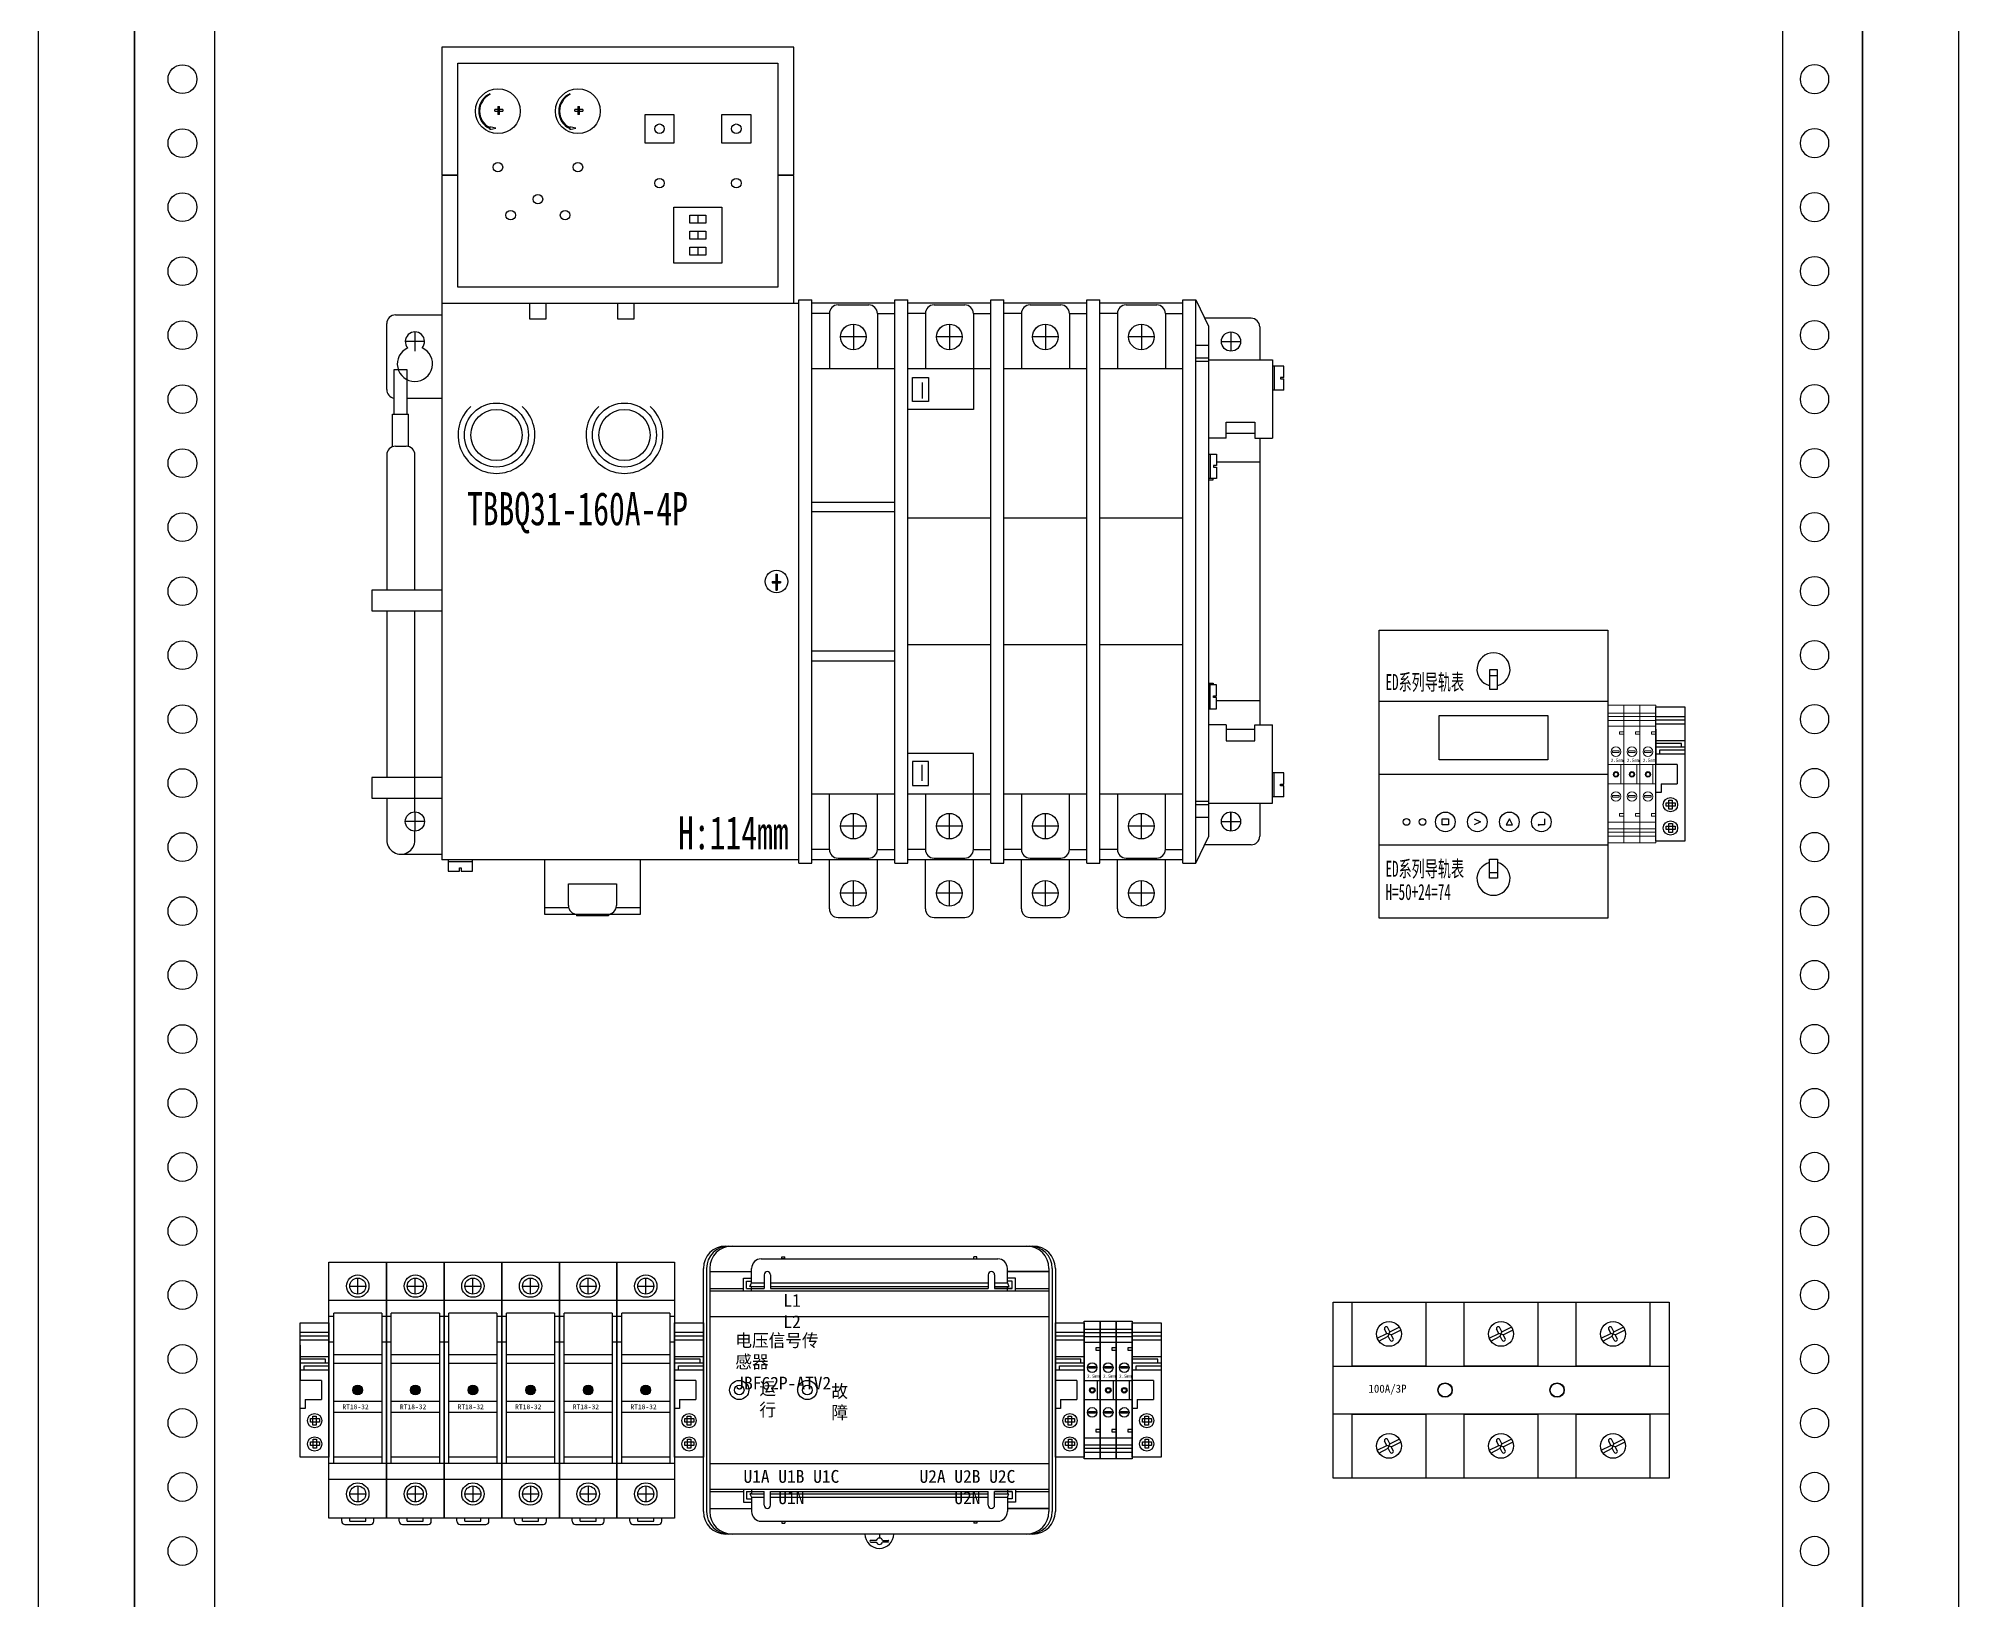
# Model space of a CAD drawing. Extents: x 1450596 to 1451196, y 398731 to 400331.
# Drawn here: x 1450596 to 1451196, y 399471 to 399959 of the extents above; entities that cross this region are included whole.
import ezdxf
from ezdxf.enums import TextEntityAlignment as Align

# ---------------------------------------------------------------- set-up
doc = ezdxf.new("R2010")
doc.units = 0
doc.header["$MEASUREMENT"] = 0
for name, color, linetype in [('LY-JS-BJ', 7, 'Continuous'), ('LY-JS-YQJ', 7, 'Continuous'), ('布置图', 20, 'Continuous')]:
    doc.layers.add(name, color=color, linetype=linetype)
doc.layers.add('LY-二次控制图', color=7, linetype='Continuous', lineweight=18)
doc.styles.add('宋体', font='', dxfattribs={"width": 0.8, "height": 3.5})
doc.styles.get('宋体').set_extended_font_data('SimSun')

# ---------------------------------------------------------------- blocks, each defined once
blk = doc.blocks.new('A$Ccfe704a4')
for p, q in [((-91.17, -11.31), (-88.21, -9.81)), ((-90.7, -12.2), (-87.76, -10.71)), ((-88.21, -9.81), (-88.87, -8.52)), ((-86.79, -10.22), (-88.21, -9.81)), ((-88.04, -6.11), (-88.04, -6.07)), ((-87.24, -9.32), (-87.9, -8.03)), ((-87.76, -10.71), (-87.24, -9.32)), ((-87.16, -11.89), (-87.76, -10.71)), ((-87.24, -9.32), (-84.33, -7.85)), ((-86.79, -10.22), (-83.88, -8.75)), ((-86.19, -11.4), (-86.79, -10.22)), ((-86.75, -6.15), (-86.75, -6.07)), ((-56.17, -11.31), (-53.21, -9.81)), ((-55.7, -12.2), (-52.76, -10.71)), ((-53.21, -9.81), (-53.87, -8.52)), ((-51.79, -10.22), (-53.21, -9.81)), ((-53.04, -6.11), (-53.04, -6.07)), ((-52.24, -9.32), (-52.9, -8.03)), ((-52.76, -10.71), (-52.24, -9.32)), ((-52.16, -11.89), (-52.76, -10.71)), ((-52.24, -9.32), (-49.33, -7.85)), ((-51.79, -10.22), (-48.88, -8.75)), ((-51.19, -11.4), (-51.79, -10.22)), ((-51.75, -6.15), (-51.75, -6.07)), ((-21.17, -11.31), (-18.21, -9.81)), ((-20.7, -12.2), (-17.76, -10.71)), ((-18.21, -9.81), (-18.87, -8.52)), ((-16.79, -10.22), (-18.21, -9.81)), ((-18.04, -6.11), (-18.04, -6.07)), ((-17.24, -9.32), (-17.9, -8.03)), ((-17.76, -10.71), (-17.24, -9.32)), ((-17.16, -11.89), (-17.76, -10.71)), ((-17.24, -9.32), (-14.33, -7.85)), ((-16.79, -10.22), (-13.88, -8.75)), ((-16.19, -11.4), (-16.79, -10.22)), ((-16.75, -6.15), (-16.75, -6.07)), ((-76, -20), (-64, -20)), ((-88.04, -41.11), (-88.04, -41.07)), ((-86.75, -41.15), (-86.75, -41.07)), ((-53.04, -41.11), (-53.04, -41.07)), ((-51.75, -41.15), (-51.75, -41.07)), ((-18.04, -41.11), (-18.04, -41.07)), ((-16.75, -41.15), (-16.75, -41.07)), ((-91.17, -46.31), (-88.21, -44.81)), ((-90.7, -47.2), (-87.76, -45.71)), ((-88.21, -44.81), (-88.87, -43.52)), ((-86.79, -45.22), (-88.21, -44.81)), ((-87.24, -44.32), (-87.9, -43.03)), ((-87.76, -45.71), (-87.24, -44.32)), ((-87.16, -46.89), (-87.76, -45.71)), ((-87.24, -44.32), (-84.33, -42.85)), ((-86.79, -45.22), (-83.88, -43.75)), ((-86.19, -46.4), (-86.79, -45.22)), ((-56.17, -46.31), (-53.21, -44.81)), ((-55.7, -47.2), (-52.76, -45.71)), ((-53.21, -44.81), (-53.87, -43.52)), ((-51.79, -45.22), (-53.21, -44.81)), ((-52.24, -44.32), (-52.9, -43.03)), ((-52.76, -45.71), (-52.24, -44.32)), ((-52.16, -46.89), (-52.76, -45.71)), ((-52.24, -44.32), (-49.33, -42.85)), ((-51.79, -45.22), (-48.88, -43.75)), ((-51.19, -46.4), (-51.79, -45.22)), ((-21.17, -46.31), (-18.21, -44.81)), ((-20.7, -47.2), (-17.76, -45.71)), ((-18.21, -44.81), (-18.87, -43.52)), ((-16.79, -45.22), (-18.21, -44.81)), ((-17.24, -44.32), (-17.9, -43.03)), ((-17.76, -45.71), (-17.24, -44.32)), ((-17.16, -46.89), (-17.76, -45.71)), ((-17.24, -44.32), (-14.33, -42.85)), ((-16.79, -45.22), (-13.88, -43.75)), ((-16.19, -46.4), (-16.79, -45.22))]:
    blk.add_line(p, q)
for points in [[(-105, 0), (0, 0), (0, -55), (-105, -55)], [(-99, 0), (-76, 0), (-76, -20), (-99, -20)], [(-64, 0), (-41, 0), (-41, -20), (-64, -20)], [(-29, 0), (-6, 0), (-6, -20), (-29, -20)], [(-105, -20), (0, -20), (0, -35), (-105, -35)], [(-99, -35), (-76, -35), (-76, -55), (-99, -55)], [(-64, -35), (-41, -35), (-41, -55), (-64, -55)], [(-29, -35), (-6, -35), (-6, -55), (-29, -55)]]:
    blk.add_lwpolyline(points, close=True)
for centre, radius in [((-87.5, -9.95), 3.88), ((-52.5, -9.95), 3.88), ((-17.5, -9.95), 3.88), ((-70, -27.5), 2.15), ((-35, -27.5), 2.15), ((-87.5, -44.95), 3.88), ((-52.5, -44.95), 3.88), ((-17.5, -44.95), 3.88)]:
    blk.add_circle(centre, radius)
for centre, start, end in [((-88.38, -8.27), 26.85649, 206.85649), ((-86.67, -11.65), 206.85649, 26.85649), ((-53.38, -8.27), 26.85649, 206.85649), ((-51.67, -11.65), 206.85649, 26.85649), ((-18.38, -8.27), 26.85649, 206.85649), ((-16.67, -11.65), 206.85649, 26.85649), ((-88.38, -43.27), 26.85649, 206.85649), ((-86.67, -46.65), 206.85649, 26.85649), ((-53.38, -43.27), 26.85649, 206.85649), ((-51.67, -46.65), 206.85649, 26.85649), ((-18.38, -43.27), 26.85649, 206.85649), ((-16.67, -46.65), 206.85649, 26.85649)]:
    blk.add_arc(centre, 0.545, start, end)
at = {"insert": (-93.93, -25.82), "char_height": 2.5, "width": 3.1179, "attachment_point": 1}
blk.add_mtext('100A/3P', dxfattribs=at)
blk = doc.blocks.new('TC100A 3P')
at = {"color": 6}
for centre in [(35.36, 27.17), (70.36, 27.17)]:
    blk.add_circle(centre, 2.25, dxfattribs=at)
at = {"color": 0}
blk.add_blockref('A$Ccfe704a4', (105.36, 54.67), dxfattribs=at)
blk = doc.blocks.new('端子堵头')
at = {"layer": 'LY-JS-YQJ'}
for p, q in [((0, 39.03), (9, 39.03)), ((0, 37.96), (9, 37.96)), ((0, 36.73), (9, 36.73)), ((0, 35), (0, 24)), ((0, 31.48), (9, 31.48)), ((7.97, 30.59), (0, 30.59)), ((7.97, 29.53), (7.97, 30.59)), ((9, 35), (9, 24)), ((9, 34.58), (9, 33.47)), ((0, 29.53), (9, 29.53)), ((0, 27.32), (9, 27.32)), ((1.25, 27.32), (1.25, 28.56)), ((1.25, 28.56), (9, 28.56)), ((6.66, 24), (0, 24)), ((6.66, 24), (6.66, 18)), ((1.59, 15.27), (0, 15.27)), ((1.59, 18), (1.59, 15.27)), ((1.59, 18), (6.66, 18))]:
    blk.add_line(p, q, dxfattribs=at)
for points in [[(0, 42), (9, 42), (9, 0), (0, 0)], [(3.2, 12.05), (6.01, 12.05), (6.01, 10.99), (3.2, 10.99)], [(5.06, 12.84), (5.06, 10.03), (3.99, 10.03), (3.99, 12.84)], [(3.2, 4.76), (6.01, 4.76), (6.01, 3.69), (3.2, 3.69)], [(5.13, 5.6), (5.13, 2.79), (4.06, 2.79), (4.06, 5.6)]]:
    blk.add_lwpolyline(points, close=True, dxfattribs=at)
for centre in [(4.54, 11.43), (4.54, 4.14)]:
    blk.add_circle(centre, 2.23, dxfattribs=at)
blk = doc.blocks.new('A$C63FD753C')
at = {"layer": 'LY-JS-YQJ'}
for p, q in [((9, 19.03), (14, 19.03)), ((14, 19.03), (19, 19.03)), ((9, 17.96), (14, 17.96)), ((9, 16.73), (14, 16.73)), ((14, 13.21), (12.66, 13.21)), ((12.66, 13.21), (12.66, 12.43)), ((12.66, 12.43), (14, 12.43)), ((14, 17.96), (19, 17.96)), ((14, 16.73), (19, 16.73)), ((19, 13.21), (17.66, 13.21)), ((17.66, 13.21), (17.66, 12.43)), ((17.66, 12.43), (19, 12.43)), ((9, 3), (14, 3)), ((13.07, 3), (13.07, -3)), ((14, 3), (19, 3)), ((18.07, 3), (18.07, -3)), ((9, -3), (14, -3)), ((14, -3), (19, -3)), ((9, -17.12), (14, -17.12)), ((14, -12.33), (12.66, -12.33)), ((12.66, -12.33), (12.66, -13.11)), ((12.66, -13.11), (14, -13.11)), ((14, -17.12), (19, -17.12)), ((19, -12.33), (17.66, -12.33)), ((17.66, -12.33), (17.66, -13.11)), ((17.66, -13.11), (19, -13.11)), ((9, -18.19), (14, -18.19)), ((9, -19.42), (14, -19.42)), ((14, -18.19), (19, -18.19)), ((14, -19.42), (19, -19.42))]:
    blk.add_line(p, q, dxfattribs=at)
at = {"layer": 'LY-JS-YQJ', "color": 30, "true_color": 0xf8991e}
for p, q in [((19, 19.03), (24, 19.03)), ((19, 17.96), (24, 17.96)), ((19, 16.73), (24, 16.73)), ((19, 12.43), (19, 11.32)), ((24, 13.21), (22.66, 13.21)), ((22.66, 13.21), (22.66, 12.43)), ((22.66, 12.43), (24, 12.43)), ((24, 12.43), (24, 11.32)), ((19, 3), (24, 3)), ((23.07, 3), (23.07, -3)), ((19, -3), (24, -3)), ((19, -17.12), (24, -17.12)), ((24, -12.33), (22.66, -12.33)), ((22.66, -12.33), (22.66, -13.11)), ((22.66, -13.11), (24, -13.11)), ((19, -18.19), (24, -18.19)), ((19, -19.42), (24, -19.42))]:
    blk.add_line(p, q, dxfattribs=at)
at = {"layer": 'LY-JS-YQJ'}
for points in [[(9, 21.5), (14, 21.5), (14, -21.5), (9, -21.5)], [(14, 21.5), (19, 21.5), (19, -21.5), (14, -21.5)], [(9, 15), (14, 15), (14, -15), (9, -15)], [(14, 15), (19, 15), (19, -15), (14, -15)], [(10.47, 7.3), (12.53, 7.3), (12.53, 6.79), (10.47, 6.79)], [(15.47, 7.3), (17.53, 7.3), (17.53, 6.79), (15.47, 6.79)], [(10.47, -6.71), (12.53, -6.71), (12.53, -7.23), (10.47, -7.23)], [(15.47, -6.71), (17.53, -6.71), (17.53, -7.23), (15.47, -7.23)]]:
    blk.add_lwpolyline(points, close=True, dxfattribs=at)
at = {"layer": 'LY-JS-YQJ', "color": 30, "true_color": 0xf8991e}
for points in [[(19, 21.5), (24, 21.5), (24, -21.5), (19, -21.5)], [(19, 15), (24, 15), (24, -15), (19, -15)], [(20.47, 7.3), (22.53, 7.3), (22.53, 6.79), (20.47, 6.79)], [(20.47, -6.71), (22.53, -6.71), (22.53, -7.23), (20.47, -7.23)]]:
    blk.add_lwpolyline(points, close=True, dxfattribs=at)
at = {"layer": 'LY-JS-YQJ'}
for centre, radius in [((11.5, 7), 1.5), ((16.5, 7), 1.5), ((11.52, -0.08), 0.879), ((11.52, -0.08), 0.879), ((11.52, -0.08), 0.59), ((16.52, -0.08), 0.879), ((16.52, -0.08), 0.879), ((16.52, -0.08), 0.59), ((11.5, -7), 1.5), ((16.5, -7), 1.5)]:
    blk.add_circle(centre, radius, dxfattribs=at)
at = {"layer": 'LY-JS-YQJ', "color": 30, "true_color": 0xf8991e}
for centre, radius in [((21.5, 7), 1.5), ((21.52, -0.08), 0.879), ((21.52, -0.08), 0.879), ((21.52, -0.08), 0.59), ((21.5, -7), 1.5)]:
    blk.add_circle(centre, radius, dxfattribs=at)
at = {"layer": 'LY-JS-YQJ', "lineweight": -3}
for p in [(0, -21), (24, -21)]:
    blk.add_blockref('端子堵头', p, dxfattribs=at)
at = {"layer": 'LY-JS-YQJ', "char_height": 1, "width": 2.5692, "attachment_point": 1}
for insert in [(9.91, 4.81), (14.91, 4.81)]:
    blk.add_mtext('2.5mm', dxfattribs=dict(at, insert=insert))
at = {"layer": 'LY-JS-YQJ', "color": 30, "true_color": 0xf8991e, "insert": (19.91, 4.81), "char_height": 1, "width": 2.5692, "attachment_point": 1}
blk.add_mtext('2.5mm', dxfattribs=at)
blk = doc.blocks.new('RT18保险 正视图')
at = {"layer": 'LY-JS-YQJ'}
blk.add_hatch(color=1, dxfattribs=at).paths.add_polyline_path([(1.5, -40, 1), (-1.5, -40, 1)])
for p, q in [((-9, -80), (-9, 0)), ((-9, 0), (9, 0)), ((9, 0), (9, -80)), ((0, -10.01), (0, -5.01)), ((-2.5, -7.51), (2.5, -7.51)), ((9, -12.01), (-9, -12.01)), ((-7.5, -17), (-9, -17)), ((7.5, -16), (-7.5, -16)), ((-7.5, -63), (-7.5, -16)), ((7.5, -16), (7.5, -63)), ((9, -17), (7.5, -17)), ((-7.5, -25), (-9, -25)), ((7.5, -29), (-7.5, -29)), ((9, -25), (7.5, -25)), ((7.5, -31.75), (-7.5, -31.75)), ((-7.5, -43.5), (7.5, -43.5)), ((-7.5, -46.9), (7.5, -46.9)), ((9, -63), (-9, -63)), ((7.5, -61), (-7.5, -61)), ((9, -67.99), (-9, -67.99)), ((0, -69.99), (0, -74.99)), ((-2.5, -72.49), (2.5, -72.49)), ((9, -80), (-9, -80)), ((-5, -81), (-5, -80)), ((-4, -82), (4, -82)), ((-2.5, -81), (-2.5, -80)), ((-2.5, -81), (2.5, -81)), ((2.5, -81), (2.5, -80)), ((5, -81), (5, -80))]:
    blk.add_line(p, q, dxfattribs=at)
for centre, radius in [((0, -7.51), 3.5), ((0, -7.51), 2.5), ((0, -72.49), 3.5), ((0, -72.49), 2.5)]:
    blk.add_circle(centre, radius, dxfattribs=at)
at = {"layer": 'LY-JS-YQJ', "color": 1}
blk.add_circle((0, -40), 1.5, dxfattribs=at)
at = {"layer": 'LY-JS-YQJ'}
for centre, start, end in [((-4, -81), 180, 270), ((4, -81), 270, 0)]:
    blk.add_arc(centre, 1, start, end, dxfattribs=at)
at = {"layer": 'LY-JS-YQJ', "insert": (-4.8, -44.5), "char_height": 1.5, "width": 12.3, "attachment_point": 1}
blk.add_mtext('RT18-32', dxfattribs=at)
blk = doc.blocks.new('RT18-32X-6A')
at = {"layer": 'LY-JS-YQJ'}
blk.add_blockref('RT18保险 正视图', (9, 80), dxfattribs=at)
blk = doc.blocks.new('A$C1DDE3F93')
at = {"layer": 'LY-二次控制图', "lineweight": -3}
for name, p in [('RT18-32X-6A', (9, -40)), ('RT18-32X-6A', (27, -40)), ('RT18-32X-6A', (45, -40)), ('RT18-32X-6A', (63, -40)), ('RT18-32X-6A', (81, -40)), ('RT18-32X-6A', (99, -40)), ('端子堵头', (0, -21)), ('端子堵头', (117, -21))]:
    blk.add_blockref(name, p, dxfattribs=at)
blk = doc.blocks.new('A$C03D07FCC')
for p, q in [((0, 19.03), (5, 19.03)), ((5, 19.03), (10, 19.03)), ((0, 17.96), (5, 17.96)), ((0, 16.73), (5, 16.73)), ((5, 13.21), (3.66, 13.21)), ((3.66, 13.21), (3.66, 12.43)), ((3.66, 12.43), (5, 12.43)), ((5, 17.96), (10, 17.96)), ((5, 16.73), (10, 16.73)), ((5, 12.43), (5, 11.32)), ((10, 13.21), (8.66, 13.21)), ((8.66, 13.21), (8.66, 12.43)), ((8.66, 12.43), (10, 12.43)), ((0, 3), (5, 3)), ((4.07, 3), (4.07, -3)), ((5, 3), (10, 3)), ((9.07, 3), (9.07, -3)), ((0, -3), (5, -3)), ((5, -3), (10, -3)), ((0, -17.12), (5, -17.12)), ((5, -12.33), (3.66, -12.33)), ((3.66, -12.33), (3.66, -13.11)), ((3.66, -13.11), (5, -13.11)), ((5, -17.12), (10, -17.12)), ((10, -12.33), (8.66, -12.33)), ((8.66, -12.33), (8.66, -13.11)), ((8.66, -13.11), (10, -13.11)), ((0, -18.19), (5, -18.19)), ((0, -19.42), (5, -19.42)), ((5, -18.19), (10, -18.19)), ((5, -19.42), (10, -19.42))]:
    blk.add_line(p, q)
at = {"color": 2}
for p, q in [((10, 19.03), (15, 19.03)), ((10, 17.96), (15, 17.96)), ((10, 16.73), (15, 16.73)), ((10, 12.43), (10, 11.32)), ((15, 13.21), (13.66, 13.21)), ((13.66, 13.21), (13.66, 12.43)), ((13.66, 12.43), (15, 12.43)), ((15, 12.43), (15, 11.32)), ((10, 3), (15, 3)), ((14.07, 3), (14.07, -3)), ((10, -3), (15, -3)), ((10, -17.12), (15, -17.12)), ((15, -12.33), (13.66, -12.33)), ((13.66, -12.33), (13.66, -13.11)), ((13.66, -13.11), (15, -13.11)), ((10, -18.19), (15, -18.19)), ((10, -19.42), (15, -19.42))]:
    blk.add_line(p, q, dxfattribs=at)
for points in [[(0, 21.5), (5, 21.5), (5, -21.5), (0, -21.5)], [(5, 21.5), (10, 21.5), (10, -21.5), (5, -21.5)], [(0, 15), (5, 15), (5, -15), (0, -15)], [(5, 15), (10, 15), (10, -15), (5, -15)], [(1.47, 7.3), (3.53, 7.3), (3.53, 6.79), (1.47, 6.79)], [(6.47, 7.3), (8.53, 7.3), (8.53, 6.79), (6.47, 6.79)], [(1.47, -6.71), (3.53, -6.71), (3.53, -7.23), (1.47, -7.23)], [(6.47, -6.71), (8.53, -6.71), (8.53, -7.23), (6.47, -7.23)]]:
    blk.add_lwpolyline(points, close=True)
for points in [[(10, 21.5), (15, 21.5), (15, -21.5), (10, -21.5)], [(10, 15), (15, 15), (15, -15), (10, -15)], [(11.47, 7.3), (13.53, 7.3), (13.53, 6.79), (11.47, 6.79)], [(11.47, -6.71), (13.53, -6.71), (13.53, -7.23), (11.47, -7.23)]]:
    blk.add_lwpolyline(points, close=True, dxfattribs=at)
for centre, radius in [((2.5, 7), 1.5), ((7.5, 7), 1.5), ((2.52, -0.08), 0.879), ((2.52, -0.08), 0.879), ((2.52, -0.08), 0.59), ((7.52, -0.08), 0.879), ((7.52, -0.08), 0.879), ((7.52, -0.08), 0.59), ((2.5, -7), 1.5), ((7.5, -7), 1.5)]:
    blk.add_circle(centre, radius)
for centre, radius in [((12.5, 7), 1.5), ((12.52, -0.08), 0.879), ((12.52, -0.08), 0.879), ((12.52, -0.08), 0.59), ((12.5, -7), 1.5)]:
    blk.add_circle(centre, radius, dxfattribs=at)
at = {"layer": 'LY-二次控制图', "lineweight": -3}
blk.add_blockref('端子堵头', (15, -21), dxfattribs=at)
at = {"char_height": 1, "width": 2.5692, "attachment_point": 1}
for insert in [(0.91, 4.81), (5.91, 4.81)]:
    blk.add_mtext('2.5mm', dxfattribs=dict(at, insert=insert))
at = {"color": 2, "insert": (10.91, 4.81), "char_height": 1, "width": 2.5692, "attachment_point": 1}
blk.add_mtext('2.5mm', dxfattribs=at)
blk = doc.blocks.new('ED系列导轨表-海恩德')
for p, q in [((34.53, 30.78), (36.97, 30.78)), ((29.7, -14.01), (31.7, -14.94)), ((31.7, -14.94), (29.7, -15.86)), ((40.7, -14.01), (39.7, -15.86)), ((39.7, -15.86), (41.7, -15.86)), ((41.7, -15.86), (40.7, -14.01)), ((49.7, -15.86), (50.04, -15.61)), ((49.7, -15.86), (50.04, -16.11)), ((34.53, -30.78), (36.97, -30.78))]:
    blk.add_line(p, q)
at = {"color": 1}
blk.add_line((0, 0), (71.5, 0), dxfattribs=at)
for points in [[(0, 45), (71.5, 45), (71.5, -45), (0, -45)], [(34.53, 26.56), (36.97, 26.56), (36.97, 32.53), (34.53, 32.53)], [(18.77, 18.28), (52.73, 18.28), (52.73, 4.5), (18.77, 4.5)], [(19.7, -14.01), (21.7, -14.01), (21.7, -15.86), (19.7, -15.86)], [(34.53, -26.56), (36.97, -26.56), (36.97, -32.53), (34.53, -32.53)]]:
    blk.add_lwpolyline(points, close=True)
at = {"color": 3}
blk.add_lwpolyline([(0, 22.83), (71.5, 22.83), (71.5, -22.17), (0, -22.17)], close=True, dxfattribs=at)
blk.add_lwpolyline([(51.7, -14.01), (51.7, -15.86), (49.7, -15.86)])
for centre, radius in [((20.7, -14.94), 3.07), ((30.7, -14.94), 3.07), ((40.7, -14.94), 3.07), ((50.7, -14.94), 3.07), ((8.57, -14.94), 1.06), ((13.57, -14.94), 1.06)]:
    blk.add_circle(centre, radius)
for centre, start, end in [((35.75, 32.71), 283.60377, 256.39623), ((35.75, -32.71), 103.60377, 76.39623)]:
    blk.add_arc(centre, 5.18, start, end)
at = {"layer": 'LY-二次控制图', "color": 4, "lineweight": -3, "style": '宋体', "width": 0.6}
for s, p in [('ED系列导轨表', (2.01, 26.24)), ('ED系列导轨表', (2.01, -32.11)), ('H=50+24=74', (2.01, -39.34))]:
    blk.add_text(s, height=5, dxfattribs=at).set_placement(p)
blk = doc.blocks.new('双电源TBBQ31-160A-4P-2022.3')
at = {"color": 0}
for p, q in [((21.93, 172.96), (21.93, 133.06)), ((131.93, 172.96), (21.93, 172.96)), ((131.93, 133.06), (131.93, 172.96)), ((26.93, 167.96), (126.93, 167.96)), ((26.93, 97.96), (26.93, 167.96)), ((126.93, 167.96), (126.93, 97.96)), ((36.93, 158.41), (36.93, 158.14)), ((61.93, 158.41), (61.93, 158.14)), ((40.93, 153.46), (38.43, 153.46)), ((38.43, 152.96), (38.43, 153.46)), ((38.43, 152.96), (40.93, 152.96)), ((39.43, 154.46), (39.43, 151.96)), ((39.43, 154.46), (39.93, 154.46)), ((39.93, 151.96), (39.43, 151.96)), ((39.93, 151.96), (39.93, 154.46)), ((40.93, 153.46), (40.93, 152.96)), ((65.93, 153.46), (63.43, 153.46)), ((63.43, 152.96), (63.43, 153.46)), ((63.43, 152.96), (65.93, 152.96)), ((64.43, 154.46), (64.43, 151.96)), ((64.43, 154.46), (64.93, 154.46)), ((64.93, 151.96), (64.43, 151.96)), ((64.93, 151.96), (64.93, 154.46)), ((65.93, 153.46), (65.93, 152.96)), ((85.43, 151.96), (94.43, 151.96)), ((85.43, 142.96), (85.43, 151.96)), ((94.43, 151.96), (94.43, 142.96)), ((109.43, 151.96), (118.43, 151.96)), ((109.43, 142.96), (109.43, 151.96)), ((118.43, 151.96), (118.43, 142.96)), ((38.8, 147.62), (36.88, 148.05)), ((36.88, 148.05), (36.88, 147.19)), ((36.88, 147.19), (38.8, 147.62)), ((36.93, 147.78), (36.93, 147.78)), ((63.8, 147.62), (61.88, 148.05)), ((61.88, 148.05), (61.88, 147.19)), ((61.88, 147.19), (63.8, 147.62)), ((61.93, 147.78), (61.93, 147.78)), ((94.43, 142.96), (85.43, 142.96)), ((118.43, 142.96), (109.43, 142.96)), ((21.93, 133.06), (26.93, 133.06)), ((26.93, 132.86), (21.93, 132.86)), ((21.93, 132.86), (21.93, -81.04)), ((126.93, 133.06), (131.93, 133.06)), ((131.93, 132.86), (126.93, 132.86)), ((131.93, 92.96), (131.93, 132.86)), ((94.43, 122.96), (109.43, 122.96)), ((94.43, 105.46), (94.43, 122.96)), ((99.43, 120.46), (104.43, 120.46)), ((99.43, 117.96), (99.43, 120.46)), ((101.93, 120.46), (101.93, 117.96)), ((104.43, 120.46), (104.43, 117.96)), ((109.43, 122.96), (109.43, 105.46)), ((104.43, 117.96), (99.43, 117.96)), ((99.43, 115.46), (104.43, 115.46)), ((99.43, 112.96), (99.43, 115.46)), ((101.93, 115.46), (101.93, 112.96)), ((104.43, 115.46), (104.43, 112.96)), ((104.43, 112.96), (99.43, 112.96)), ((99.43, 110.46), (104.43, 110.46)), ((99.43, 107.96), (99.43, 110.46)), ((101.93, 110.46), (101.93, 107.96)), ((104.43, 110.46), (104.43, 107.96)), ((109.43, 105.46), (94.43, 105.46)), ((104.43, 107.96), (99.43, 107.96)), ((126.93, 97.96), (26.93, 97.96)), ((21.93, 92.96), (131.93, 92.96)), ((21.93, 92.96), (133.5, 92.96)), ((49.43, 87.96), (49.43, 92.96)), ((54.43, 92.96), (54.43, 87.96)), ((76.93, 87.96), (76.93, 92.96)), ((81.93, 92.96), (81.93, 87.96)), ((133.5, -82.04), (133.5, 93.96)), ((133.5, 93.96), (137.5, 93.96)), ((137.5, -82.04), (137.5, 93.96)), ((163.5, 92.96), (137.5, 92.96)), ((145.71, 92.41), (155.29, 92.41)), ((163.5, -82.04), (163.5, 93.96)), ((163.5, 93.96), (167.5, 93.96)), ((167.5, -82.04), (167.5, 93.96)), ((193.5, 92.96), (167.5, 92.96)), ((175.71, 92.41), (185.29, 92.41)), ((193.5, -82.04), (193.5, 93.96)), ((193.5, 93.96), (197.5, 93.96)), ((197.5, -82.04), (197.5, 93.96)), ((223.5, 92.96), (197.5, 92.96)), ((205.71, 92.41), (215.29, 92.41)), ((223.5, -82.04), (223.5, 93.96)), ((223.5, 93.96), (227.5, 93.96)), ((227.5, -82.04), (227.5, 93.96)), ((253.5, 92.96), (227.5, 92.96)), ((235.71, 92.41), (245.29, 92.41)), ((253.5, 93.96), (257.5, 93.96)), ((253.5, -82.04), (253.5, 93.96)), ((257.5, 93.96), (261.48, 85.75)), ((257.5, -82.04), (257.5, 93.96)), ((4.7, 65.96), (4.7, 86.56)), ((7.41, 89.27), (21.93, 89.27)), ((54.43, 87.96), (49.43, 87.96)), ((81.93, 87.96), (76.93, 87.96)), ((143, 89.7), (137.5, 89.7)), ((143, 89.7), (143, 89.7)), ((143, 89.7), (143, 72.41)), ((150.5, 86.41), (150.5, 78.41)), ((158, 89.7), (163.5, 89.7)), ((158, 89.7), (158, 72.41)), ((173, 89.7), (167.5, 89.7)), ((173, 89.7), (173, 89.7)), ((173, 89.7), (173, 72.41)), ((180.5, 86.41), (180.5, 78.41)), ((188, 89.7), (188, 59.7)), ((188, 89.7), (193.5, 89.7)), ((203, 89.7), (197.5, 89.7)), ((203, 89.7), (203, 89.7)), ((203, 89.7), (203, 72.41)), ((210.5, 86.41), (210.5, 78.41)), ((218, 89.7), (223.5, 89.7)), ((218, 89.7), (218, 72.41)), ((233, 89.7), (227.5, 89.7)), ((233, 89.7), (233, 89.7)), ((233, 89.7), (233, 72.41)), ((240.5, 86.41), (240.5, 78.41)), ((248, 89.7), (253.5, 89.7)), ((248, 89.7), (248, 72.41)), ((274.79, 88.25), (260.27, 88.25)), ((261.48, 85.75), (261.48, -73.83)), ((277.5, 85.54), (277.5, 75.25)), ((154.5, 82.41), (146.5, 82.41)), ((163.5, 82.41), (163.5, 82.41)), ((184.5, 82.41), (176.5, 82.41)), ((193.5, 82.41), (193.5, 82.41)), ((214.5, 82.41), (206.5, 82.41)), ((223.5, 82.41), (223.5, 82.41)), ((244.5, 82.41), (236.5, 82.41)), ((253.5, 82.41), (253.5, 82.41)), ((261.48, 79.75), (257.5, 79.75)), ((6.98, 58.25), (6.98, 72.25)), ((6.98, 72.25), (10.98, 72.25)), ((10.98, 72.25), (10.98, 58.25)), ((163.5, 72.41), (137.5, 72.41)), ((193.5, 72.41), (167.5, 72.41)), ((223.5, 72.41), (197.5, 72.41)), ((253.5, 72.41), (227.5, 72.41)), ((261.48, 75.75), (257.5, 75.75)), ((261.48, 74.75), (257.5, 74.75)), ((261.48, 75.25), (281.48, 75.25)), ((281.48, 75.25), (281.48, 50.75)), ((285, 73.29), (281.48, 73.29)), ((281.98, 73.29), (281.98, 65.75)), ((285, 69.77), (285, 73.29)), ((168.98, 69.7), (173.98, 69.7)), ((168.98, 62.2), (168.98, 69.7)), ((173.98, 69.7), (173.98, 62.2)), ((284, 69.77), (284, 69.27)), ((285, 69.77), (284, 69.77)), ((284, 69.27), (285, 69.27)), ((285, 65.75), (285, 69.27)), ((10.98, 63.25), (21.93, 63.25)), ((173.98, 62.2), (168.98, 62.2)), ((285, 65.75), (281.48, 65.75)), ((6.48, 58.25), (11.48, 58.25)), ((6.48, 48.09), (6.48, 58.25)), ((11.48, 48.16), (11.48, 58.25)), ((188, 59.7), (167.5, 59.7)), ((266.98, 50.75), (266.98, 55.75)), ((266.98, 55.75), (275.98, 55.75)), ((275.98, 55.75), (275.98, 50.75)), ((7.41, 48.25), (10.79, 48.25)), ((266.98, 50.75), (261.48, 50.75)), ((275.98, 52.25), (266.98, 52.25)), ((275.98, 50.75), (281.48, 50.75)), ((277.5, 50.75), (277.5, -38.83)), ((4.7, 45.54), (4.7, 3.25)), ((13.5, 3.25), (13.5, 45.54)), ((261.48, 45.75), (264, 45.75)), ((261.98, 45.75), (261.98, 38.21)), ((263, 42.23), (263, 41.73)), ((264, 42.23), (263, 42.23)), ((264, 45.75), (264, 42.23)), ((277.5, 43.25), (264, 43.25)), ((264, 38.21), (261.48, 38.21)), ((261.48, 37.75), (262.95, 37.75)), ((262.95, 37.75), (262.95, 38.21)), ((263, 41.73), (264, 41.73)), ((264, 41.73), (264, 38.21)), ((137.5, 30.75), (163.5, 30.75)), ((163.5, 27.75), (137.5, 27.75)), ((193.5, 25.75), (167.5, 25.75)), ((223.5, 25.75), (197.5, 25.75)), ((253.5, 25.75), (227.5, 25.75)), ((126.28, 8.25), (126.28, 3.25)), ((126.28, 8.25), (126.68, 8.25)), ((126.68, 8.25), (126.68, 3.25)), ((21.93, 3.25), (0, 3.25)), ((0, 3.25), (0, -3.25)), ((125.18, 5.95), (125.18, 5.55)), ((125.18, 5.95), (127.78, 5.95)), ((125.18, 5.55), (127.78, 5.55)), ((126.28, 3.25), (126.68, 3.25)), ((127.78, 5.95), (127.78, 5.55)), ((0, -3.25), (21.93, -3.25)), ((4.7, -3.25), (4.7, -55.25)), ((163.5, -15.83), (137.5, -15.83)), ((193.5, -13.83), (167.5, -13.83)), ((223.5, -13.83), (197.5, -13.83)), ((253.5, -13.83), (227.5, -13.83)), ((137.5, -18.83), (163.5, -18.83)), ((261.48, -25.83), (262.95, -25.83)), ((264, -26.29), (261.48, -26.29)), ((261.98, -33.83), (261.98, -26.29)), ((262.95, -25.83), (262.95, -26.29)), ((263, -29.81), (264, -29.81)), ((263, -30.31), (263, -29.81)), ((264, -29.81), (264, -26.29)), ((261.48, -33.83), (264, -33.83)), ((264, -30.31), (263, -30.31)), ((264, -33.83), (264, -30.31)), ((277.5, -31.33), (264, -31.33)), ((266.98, -38.83), (261.48, -38.83)), ((266.98, -38.83), (266.98, -43.83)), ((275.98, -40.33), (266.98, -40.33)), ((275.98, -38.83), (281.48, -38.83)), ((275.98, -43.83), (275.98, -38.83)), ((281.48, -63.33), (281.48, -38.83)), ((188, -47.78), (167.5, -47.78)), ((188, -77.78), (188, -47.78)), ((266.98, -43.83), (275.98, -43.83)), ((173.98, -50.28), (168.98, -50.28)), ((168.98, -50.28), (168.98, -57.78)), ((173.98, -57.78), (173.98, -50.28)), ((285, -53.83), (281.48, -53.83)), ((281.98, -61.37), (281.98, -53.83)), ((285, -57.35), (285, -53.83)), ((21.93, -55.25), (0, -55.25)), ((0, -55.25), (0, -61.75)), ((168.98, -57.78), (173.98, -57.78)), ((284, -57.35), (285, -57.35)), ((284, -57.85), (284, -57.35)), ((285, -57.85), (284, -57.85)), ((285, -61.37), (285, -57.85)), ((0, -61.75), (21.93, -61.75)), ((4.7, -61.75), (4.7, -74.91)), ((163.5, -60.49), (137.5, -60.49)), ((143, -77.78), (143, -60.49)), ((158, -77.78), (158, -60.49)), ((193.5, -60.49), (167.5, -60.49)), ((173, -60.49), (173, -77.78)), ((223.5, -60.49), (197.5, -60.49)), ((203, -60.49), (203, -77.78)), ((218, -77.78), (218, -60.49)), ((253.5, -60.49), (227.5, -60.49)), ((233, -60.49), (233, -77.78)), ((248, -77.78), (248, -60.49)), ((261.48, -62.83), (257.5, -62.83)), ((261.48, -63.83), (257.5, -63.83)), ((261.48, -63.33), (281.48, -63.33)), ((277.5, -63.33), (277.5, -73.62)), ((285, -61.37), (281.48, -61.37)), ((154.5, -70.49), (146.5, -70.49)), ((150.5, -74.49), (150.5, -66.49)), ((163.5, -70.49), (163.5, -70.49)), ((184.5, -70.49), (176.5, -70.49)), ((180.5, -74.49), (180.5, -66.49)), ((193.5, -70.49), (193.5, -70.49)), ((214.5, -70.49), (206.5, -70.49)), ((210.5, -74.49), (210.5, -66.49)), ((223.5, -70.49), (223.5, -70.49)), ((244.5, -70.49), (236.5, -70.49)), ((240.5, -74.49), (240.5, -66.49)), ((253.5, -70.49), (253.5, -70.49)), ((261.48, -67.83), (257.5, -67.83)), ((13.5, -74.85), (13.5, -74.85)), ((143, -77.78), (137.5, -77.78)), ((143, -77.78), (143, -77.78)), ((158, -77.78), (163.5, -77.78)), ((173, -77.78), (167.5, -77.78)), ((173, -77.78), (173, -77.78)), ((188, -77.78), (193.5, -77.78)), ((203, -77.78), (197.5, -77.78)), ((203, -77.78), (203, -77.78)), ((218, -77.78), (223.5, -77.78)), ((233, -77.78), (227.5, -77.78)), ((233, -77.78), (233, -77.78)), ((248, -77.78), (253.5, -77.78)), ((257.5, -82.04), (261.48, -73.83)), ((274.79, -76.33), (260.27, -76.33)), ((9.1, -79.25), (21.93, -79.25)), ((133.5, -81.04), (21.93, -81.04)), ((23.94, -81.04), (23.94, -84.56)), ((23.94, -81.54), (31.48, -81.54)), ((27.46, -83.56), (27.96, -83.56)), ((27.46, -84.56), (27.46, -83.56)), ((27.96, -83.56), (27.96, -84.56)), ((31.48, -84.56), (31.48, -81.04)), ((53.98, -81.04), (53.98, -98.04)), ((83.98, -98.04), (83.98, -81.04)), ((133.5, -82.04), (137.5, -82.04)), ((163.5, -81.04), (137.5, -81.04)), ((143, -96.33), (143, -81.04)), ((145.71, -80.49), (155.29, -80.49)), ((158, -96.33), (158, -81.04)), ((163.5, -82.04), (167.5, -82.04)), ((193.5, -81.04), (167.5, -81.04)), ((173, -96.33), (173, -81.04)), ((175.71, -80.49), (185.29, -80.49)), ((188, -96.33), (188, -81.04)), ((193.5, -82.04), (197.5, -82.04)), ((223.5, -81.04), (197.5, -81.04)), ((203, -96.33), (203, -81.04)), ((205.71, -80.49), (215.29, -80.49)), ((218, -96.33), (218, -81.04)), ((223.5, -82.04), (227.5, -82.04)), ((253.5, -81.04), (227.5, -81.04)), ((233, -96.33), (233, -81.04)), ((235.71, -80.49), (245.29, -80.49)), ((248, -96.33), (248, -81.04)), ((253.5, -82.04), (257.5, -82.04)), ((23.94, -84.56), (27.46, -84.56)), ((27.96, -84.56), (31.48, -84.56)), ((61.48, -95.33), (61.48, -88.54)), ((61.48, -88.54), (76.48, -88.54)), ((76.48, -88.54), (76.48, -95.33)), ((150.5, -95.49), (150.5, -87.49)), ((180.5, -95.49), (180.5, -87.49)), ((210.5, -95.49), (210.5, -87.49)), ((240.5, -95.49), (240.5, -87.49)), ((154.5, -91.49), (146.5, -91.49)), ((184.5, -91.49), (176.5, -91.49)), ((214.5, -91.49), (206.5, -91.49)), ((244.5, -91.49), (236.5, -91.49)), ((61.48, -96.04), (53.98, -96.04)), ((53.98, -98.04), (83.98, -98.04)), ((63.98, -98.03), (63.98, -98.54)), ((73.98, -98.54), (63.98, -98.54)), ((73.98, -98.03), (73.98, -98.54)), ((83.98, -96.04), (76.48, -96.04)), ((145.71, -99.04), (155.29, -99.04)), ((158, -96.33), (158, -96.33)), ((175.71, -99.04), (185.29, -99.04)), ((205.71, -99.04), (215.29, -99.04)), ((235.71, -99.04), (245.29, -99.04))]:
    blk.add_line(p, q, dxfattribs=at)
at = {"color": 1}
for p, q in [((16.5, 80.96), (10.5, 80.96)), ((13.5, 83.96), (13.5, 77.96)), ((265.5, 80.96), (271.5, 80.96)), ((268.5, 83.96), (268.5, 77.96)), ((16.5, -69.04), (10.5, -69.04)), ((13.5, -66.04), (13.5, -72.04)), ((265.5, -69.04), (271.5, -69.04)), ((268.5, -72.04), (268.5, -66.04)), ((268.5, -66.04), (268.5, -72.04))]:
    blk.add_line(p, q, dxfattribs=at)
at = {"color": 0, "lineweight": -3}
for p, q in [((171.98, 68.2), (171.98, 63.2)), ((171.98, -56.28), (171.98, -51.28))]:
    blk.add_line(p, q, dxfattribs=at)
for p, q in [((13.5, -66.04), (13.5, -3.25)), ((13.5, -74.85), (13.5, -72.04))]:
    blk.add_line(p, q)
at = {"color": 0}
for centre, radius in [((39.43, 152.96), 7), ((64.43, 152.96), 7), ((89.93, 147.46), 1.5), ((113.93, 147.46), 1.5), ((51.93, 125.46), 1.5), ((89.93, 130.46), 1.5), ((113.93, 130.46), 1.5), ((43.43, 120.46), 1.5), ((60.43, 120.46), 1.5), ((150.5, 82.41), 4), ((180.5, 82.41), 4), ((210.5, 82.41), 4), ((240.5, 82.41), 4), ((268.5, 80.96), 3), ((38.98, 51.75), 10), ((78.98, 51.75), 10), ((38.98, 51.75), 8), ((78.98, 51.75), 8), ((126.48, 5.96), 3.5), ((13.5, -69.04), 3), ((150.5, -70.49), 4), ((180.5, -70.49), 4), ((210.5, -70.49), 4), ((240.5, -70.49), 4), ((268.5, -69.04), 3), ((150.5, -91.49), 4), ((180.5, -91.49), 4), ((210.5, -91.49), 4), ((240.5, -91.49), 4)]:
    blk.add_circle(centre, radius, dxfattribs=at)
at = {"color": 0, "lineweight": -3}
for centre in [(39.43, 135.46), (64.43, 135.46)]:
    blk.add_circle(centre, 1.5, dxfattribs=at)
at = {"color": 0}
for centre, radius, start, end in [((39.43, 152.96), 6, 114.62432, 244.78182), ((39.43, 152.96), 5.75, 115.77146, 243.60282), ((64.43, 152.96), 6, 114.62432, 244.78182), ((64.43, 152.96), 5.75, 115.77146, 243.60282), ((145.71, 89.7), 2.71, 90, 180), ((155.29, 89.7), 2.71, 0, 90), ((175.71, 89.7), 2.71, 90, 180), ((185.29, 89.7), 2.71, 0, 90), ((205.71, 89.7), 2.71, 90, 180), ((215.29, 89.7), 2.71, 0, 90), ((235.71, 89.7), 2.71, 90, 180), ((245.29, 89.7), 2.71, 0, 90), ((7.41, 86.56), 2.71, 90, 180), ((274.79, 85.54), 2.71, 0, 90), ((13.5, 73.96), 5.5, 114.16958, 65.83042), ((13.5, 80.96), 3, 318.64563, 221.35437), ((7.41, 65.96), 2.71, 180, 260.87899), ((38.98, 51.75), 12, 131.7603, 48.2397), ((78.98, 51.75), 12, 131.7603, 48.2397), ((7.41, 45.54), 2.71, 90, 180), ((10.79, 45.54), 2.71, 0, 90), ((9.1, -74.85), 4.4, 179.18654, 0), ((145.71, -77.78), 2.71, 180, 270), ((155.29, -77.78), 2.71, 270, 0), ((175.71, -77.78), 2.71, 180, 270), ((185.29, -77.78), 2.71, 270, 0), ((205.71, -77.78), 2.71, 180, 270), ((215.29, -77.78), 2.71, 270, 0), ((235.71, -77.78), 2.71, 180, 270), ((245.29, -77.78), 2.71, 270, 0), ((274.79, -73.62), 2.71, 270, 0), ((64.19, -95.33), 2.71, 180, 270), ((73.77, -95.33), 2.71, 270, 0), ((145.71, -96.33), 2.71, 180, 270), ((155.29, -96.33), 2.71, 270, 0), ((175.71, -96.33), 2.71, 180, 270), ((185.29, -96.33), 2.71, 270, 0), ((205.71, -96.33), 2.71, 180, 270), ((215.29, -96.33), 2.71, 270, 0), ((235.71, -96.33), 2.71, 180, 270), ((245.29, -96.33), 2.71, 270, 0)]:
    blk.add_arc(centre, radius, start, end, dxfattribs=at)
at = {"color": 3, "style": '宋体', "width": 0.7}
for s, height, p in [('TBBQ31-160A-4P', 10.3588, (64.29, 27.5)), ('H:114mm', 10.359, (113, -72.64))]:
    blk.add_text(s, height=height, dxfattribs=at).set_placement(p, align=Align.MIDDLE)
blk = doc.blocks.new('JBF62P-ATV2')
for p, q in [((7, 45), (103, 45)), ((0, -38), (0, 38)), ((1, 38), (1, -38)), ((2, 38), (2, -38)), ((2.07, 37), (15.07, 37)), ((2.07, 37), (15.07, 37)), ((15.07, 33.5), (15.07, 38)), ((18.07, 41), (92, 41)), ((19, 36), (19, 31.7)), ((21, 36), (21, 31.7)), ((24.5, 41.6), (25.5, 41.6)), ((24.5, 41), (24.5, 41.6)), ((24.5, 41.1), (25.5, 41.1)), ((24.5, 41), (24.5, 41.1)), ((25.5, 41), (25.5, 41.6)), ((25.5, 41), (25.5, 41.1)), ((85.5, 41.6), (84.5, 41.6)), ((84.5, 41), (84.5, 41.6)), ((85.5, 41), (85.5, 41.6)), ((89, 36), (89, 31.7)), ((91, 36), (91, 31.7)), ((95, 33.5), (95, 38)), ((95, 37), (108, 37)), ((108, 37), (95, 37)), ((108, 38), (108, -38)), ((109, 38), (109, -38)), ((110, 38), (110, -38)), ((2, 31.7), (12.5, 31.7)), ((2, 31), (108, 31)), ((12.5, 31), (12.5, 35)), ((12.5, 35), (15.07, 35)), ((13.5, 34), (15.07, 34)), ((13.5, 31.7), (13.5, 34)), ((13.5, 31.7), (19, 31.7)), ((14.57, 32.4), (15.07, 33.5)), ((15.07, 32.4), (14.57, 32.4)), ((15, 31), (15, 32.4)), ((15.07, 33.5), (19, 33.5)), ((15.07, 32.4), (19, 32.4)), ((21, 33.5), (89, 33.5)), ((21, 32.4), (89, 32.4)), ((21, 31.7), (89, 31.7)), ((91, 33.5), (95, 33.5)), ((91, 32.4), (95.5, 32.4)), ((91, 31.7), (96.5, 31.7)), ((96.5, 31.7), (91, 31.7)), ((97.5, 35), (94.93, 35)), ((96.5, 34), (94.93, 34)), ((95, 33.5), (95.5, 32.4)), ((95, 31), (95, 32.4)), ((96.5, 31.7), (96.5, 34)), ((97.5, 31), (97.5, 35)), ((97.5, 31.7), (108, 31.7)), ((2, 23), (108, 23)), ((2, -23), (108, -23)), ((2, -31), (108, -31)), ((2, -31.7), (12.5, -31.7)), ((12.5, -31), (12.5, -35)), ((12.5, -35), (15.07, -35)), ((13.5, -31.7), (19, -31.7)), ((13.5, -31.7), (13.5, -34)), ((13.5, -34), (15.07, -34)), ((15.07, -32.4), (14.57, -32.4)), ((14.57, -32.4), (15.07, -33.5)), ((15, -31), (15, -32.4)), ((15.07, -32.4), (19, -32.4)), ((15.07, -33.5), (19, -33.5)), ((15.07, -33.5), (15.07, -38)), ((19, -36), (19, -31.7)), ((21, -36), (21, -31.7)), ((21, -31.7), (89, -31.7)), ((21, -32.4), (89, -32.4)), ((21, -33.5), (89, -33.5)), ((89, -36), (89, -31.7)), ((96.5, -31.7), (91, -31.7)), ((91, -36), (91, -31.7)), ((91, -31.7), (96.5, -31.7)), ((91, -32.4), (95.5, -32.4)), ((91, -33.5), (95, -33.5)), ((96.5, -34), (94.93, -34)), ((97.5, -35), (94.93, -35)), ((95, -31), (95, -32.4)), ((95, -33.5), (95.5, -32.4)), ((95, -33.5), (95, -38)), ((96.5, -31.7), (96.5, -34)), ((97.5, -31), (97.5, -35)), ((97.5, -31.7), (108, -31.7)), ((2.07, -37), (15.07, -37)), ((2.07, -37), (15.07, -37)), ((18.07, -41), (92, -41)), ((24.5, -41), (24.5, -41.6)), ((24.5, -41.6), (25.5, -41.6)), ((25.5, -41), (25.5, -41.6)), ((84.5, -41), (84.5, -41.6)), ((85.5, -41.6), (84.5, -41.6)), ((85.5, -41), (85.5, -41.6)), ((108, -37), (95, -37)), ((95, -37), (108, -37)), ((103, -45), (7, -45)), ((54.03, -47), (52.3, -47)), ((52.3, -47.5), (54.03, -47.5)), ((55, -45), (55, -46.25)), ((55.97, -47), (57.7, -47)), ((57.7, -47.5), (55.97, -47.5))]:
    blk.add_line(p, q)
for centre, radius in [((11.2, 0), 3), ((11.2, 0), 1.5), ((32.5, 0), 3), ((32.5, 0), 1.5)]:
    blk.add_circle(centre, radius)
for centre, radius, start, end in [((7, 38), 7, 90, 180), ((8, 38), 7, 90, 180), ((9, 38), 7, 90, 180), ((101, 38), 7, 0, 90), ((102, 38), 7, 0, 90), ((103, 38), 7, 0, 90), ((18.07, 38), 3, 90, 180), ((20, 36), 1, 0, 180), ((90, 36), 1, 0, 180), ((92, 38), 3, 0, 90), ((20, -36), 1, 180, 0), ((90, -36), 1, 180, 0), ((7, -38), 7, 180, 270), ((8, -38), 7, 180, 270), ((9, -38), 7, 180, 270), ((18.07, -38), 3, 180, 270), ((92, -38), 3, 270, 0), ((101, -38), 7, 270, 0), ((102, -38), 7, 270, 0), ((103, -38), 7, 270, 0), ((55, -45), 4.5, 180, 0), ((52.3, -47.25), 0.25, 90, 270), ((55, -47.25), 1, 14.47751, 165.52249), ((55, -47.25), 1, 14.47751, 165.52249), ((55, -47.25), 1, 14.47751, 165.52249), ((55, -47.25), 1, 194.47751, 345.52249), ((55, -47.25), 1, 270, 345.52249), ((55, -47.25), 1, 270, 345.52249), ((57.7, -47.25), 0.25, 270, 90)]:
    blk.add_arc(centre, radius, start, end)
at = {"char_height": 4}
for s, width, insert, attachment_point in [('L1    L2', 20, (25, 30), 1), ('电压信号传感器\\PJBF62P-ATV2', 27.5, (10, 17.5), 1), ('运行', 7.5, (17.5, 2.5), 1), ('故障', 7.5, (40, 1.63), 1), ('\\pxqc;U1A U1B U1C U1N', 35, (10, -25), 1), ('\\pxqc;U2A U2B U2C U2N', 35, (100, -25), 3)]:
    blk.add_mtext_dynamic_manual_height_columns(s, width=width, gutter_width=12.5, heights=[0], dxfattribs=dict(at, insert=insert, attachment_point=attachment_point))
blk = doc.blocks.new('*U18')
at = {"layer": 'LY-JS-BJ', "color": 6}
blk.add_circle((0, 0), 4.5, dxfattribs=at)
blk = doc.blocks.new('*U19')
at = {"layer": 'LY-JS-BJ', "color": 0, "linetype": 'ByBlock', "lineweight": -2, "transparency": 16777216}
for p in [(0, -260), (0, -280), (0, -300), (0, -320), (0, -340), (0, -360), (0, -380), (0, -400), (0, -420), (0, -440), (0, -460), (0, -480), (0, -500), (0, -520), (0, -540), (0, -560), (0, -580), (0, -600), (0, -620), (0, -640), (0, -660), (0, -680), (0, -700), (0, -720)]:
    blk.add_blockref('*U18', p, dxfattribs=at)
blk = doc.blocks.new('*U23')
at = {"layer": 'LY-JS-BJ', "color": 6}
blk.add_circle((0, 0), 4.5, dxfattribs=at)
blk = doc.blocks.new('*U24')
at = {"layer": 'LY-JS-BJ', "color": 0, "linetype": 'ByBlock', "lineweight": -2, "transparency": 16777216}
for p in [(0, -260), (0, -280), (0, -300), (0, -320), (0, -340), (0, -360), (0, -380), (0, -400), (0, -420), (0, -440), (0, -460), (0, -480), (0, -500), (0, -520), (0, -540), (0, -560), (0, -580), (0, -600), (0, -620), (0, -640), (0, -660), (0, -680), (0, -700), (0, -720)]:
    blk.add_blockref('*U23', p, dxfattribs=at)

msp = doc.modelspace()

# ---------------------------------------------------------------- linework, layer by layer
at = {"layer": 'LY-JS-BJ', "color": 6, "ltscale": 50}
for points in [[(1450626.04, 400276.08), (1450626.04, 398731.08)], [(1451166.04, 400276.08), (1451166.04, 398731.08)]]:
    msp.add_lwpolyline(points, dxfattribs=at)
at = {"layer": 'LY-JS-BJ', "color": 6, "lineweight": -3}
for points in [[(1450651.04, 400216.08), (1450651.04, 398816.08), (1450626.04, 398816.08), (1450626.04, 400216.08)], [(1451141.04, 400216.08), (1451141.04, 398816.08), (1451166.04, 398816.08), (1451166.04, 400216.08)]]:
    msp.add_lwpolyline(points, close=True, dxfattribs=at)
at = {"layer": '布置图', "ltscale": 50}
msp.add_lwpolyline([(1450596.04, 400331.08), (1451196.04, 400331.08), (1451196.04, 398731.08), (1450596.04, 398731.08)], close=True, dxfattribs=at)

# ---------------------------------------------------------------- block references
at = {"color": 6}
for name, p in [('双电源TBBQ31-160A-4P-2022.3', (1450700.19, 399783.12)), ('ED系列导轨表-海恩德', (1451014.97, 399728.9)), ('JBF62P-ATV2', (1450803.82, 399536.4)), ('TC100A 3P', (1451000.21, 399509.22))]:
    msp.add_blockref(name, p, dxfattribs=at)
at = {"layer": 'LY-JS-BJ', "color": 6, "lineweight": -3}
msp.add_blockref('*U24', (1450641.04, 400206.08), dxfattribs=at)
at = {"layer": 'LY-JS-BJ', "color": 6, "lineweight": -3, "xscale": -1}
msp.add_blockref('*U19', (1451151.04, 400206.08), dxfattribs=at)
at = {"layer": 'LY-二次控制图', "color": 6, "lineweight": -3}
for name, p in [('A$C03D07FCC', (1451086.47, 399728.9)), ('A$C1DDE3F93', (1450677.82, 399536.4)), ('A$C63FD753C', (1450913.82, 399536.4))]:
    msp.add_blockref(name, p, dxfattribs=at)

doc.saveas('drawing.dxf')
